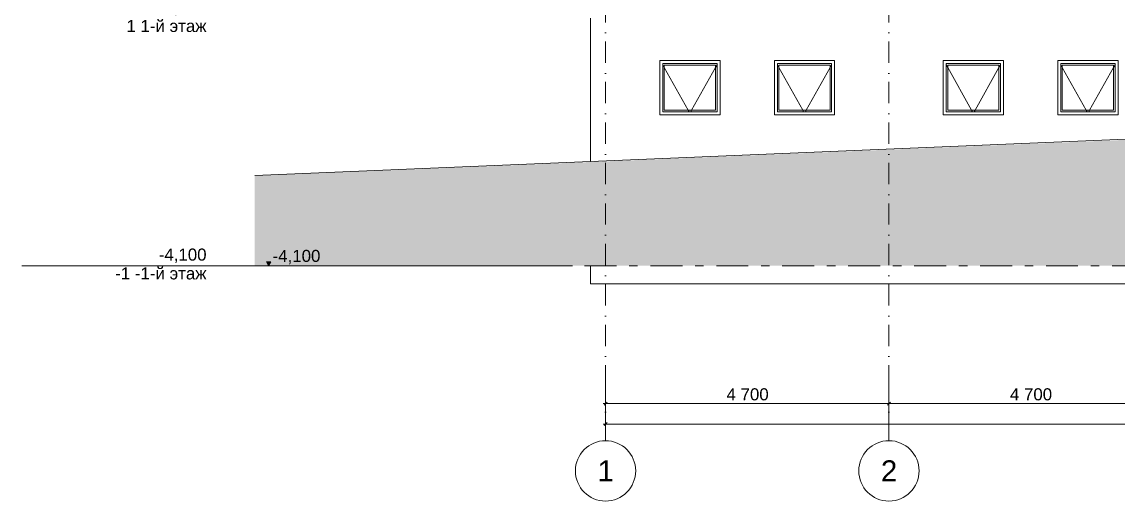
# Model space of a CAD drawing. Header units: millimetres. Extents: x 1499747 to 4230374, y -28481 to 441852.
# Drawn here: x 2690495 to 2708674, y -25983 to -18044 of the extents above; entities that cross this region are included whole.
import ezdxf
from ezdxf.xclip import XClip

# ---------------------------------------------------------------- set-up
doc = ezdxf.new("R2010")
doc.units = ezdxf.units.MM
doc.header["$MEASUREMENT"] = 0
doc.header["$XCLIPFRAME"] = 0
doc.linetypes.add('Штрих-Штриховая', pattern=[1093.611073, 529.166651, -211.666656, 141.111112, -211.666656])
doc.linetypes.add('Штрихпунктирная', pattern=[670.277762, 352.777767, -176.388884, 0, -141.111112])
for name, color, linetype, lineweight in [('2  Фасад_26_0_Ном._пера__1_Ном._пера__7', 7, 'Continuous', 18), ('2  Фасад_26_0_Ном._пера__20_Ном._пера__1', 1, 'Continuous', 18), ('2  Фасад_26_Конструктив - Колонны_Ном._пера__8_Ном._пера__12', 12, 'Continuous', 18), ('2  Фасад_26_Конструктив - Перекрытия_Ном._пера__89_Ном._пера__111', 111, 'Continuous', 18), ('2  Фасад_26_Местность - Рельеф_Ном._пера__7', 7, 'Continuous', 18), ('2  Фасад_26_Местность - Рельеф_Ном._пера__93_Ном._пера__53', 53, 'Continuous', 18), ('2  Фасад_26_Окна Archicad_Ном._пера__1_Ном._пера__7', 7, 'Continuous', 18), ('2  Фасад_26_Окна Archicad_Ном._пера__3_Ном._пера__30', 30, 'Continuous', 18), ('2  Фасад_26_Окна Archicad_Ном._пера__87_Ном._пера__251', 250, 'Continuous', 18), ('2  Фасад_26_Размер - Общий_Ном._пера__1_Ном._пера__7', 7, 'Continuous', 18), ('2  Фасад_26_Элемент Модели - Оси_Ном._пера__2_Ном._пера__8', 8, 'Continuous', 18)]:
    doc.layers.add(name, color=color, linetype=linetype, lineweight=lineweight)
doc.layers.add('Чертеж и Рисунок', color=7, linetype='Continuous')
doc.styles.add('СГЕНЕРИР_СТИЛЬ_2', font='arial.ttf')

# ---------------------------------------------------------------- blocks, each defined once
blk = doc.blocks.new('Чертеж_6_26', base_point=(1593971, 9692))
at = {"layer": '2  Фасад_26_Местность - Рельеф_Ном._пера__7', "linetype": 'Continuous', "true_color": 0xc7c8ca}
blk.add_hatch(color=9, dxfattribs=at).paths.add_polyline_path([(1592324, 7253), (1588154, 7082), (1588154, 5592), (1649362, 5592), (1649362, 9608)])
at = {"layer": '2  Фасад_26_Размер - Общий_Ном._пера__1_Ном._пера__7', "linetype": 'Continuous', "true_color": 0xc7c8ca}
blk.add_hatch(color=9, dxfattribs=at).paths.add_polyline_path([(1588382, 5592), (1588419, 5654), (1588346, 5654)])
at = {"layer": '2  Фасад_26_0_Ном._пера__1_Ном._пера__7', "color": 9, "linetype": 'Continuous', "true_color": 0xc7c8ca}
for p, q in [((1584292, 5592), (1587354, 5592)), ((1587754, 5592), (1587354, 5592)), ((1587754, 5592), (1587954, 5592)), ((1588054, 5592), (1587954, 5592)), ((1588154, 5592), (1588054, 5592))]:
    blk.add_line(p, q, dxfattribs=at)
at = {"layer": '2  Фасад_26_0_Ном._пера__20_Ном._пера__1', "color": 9, "linetype": 'Штрих-Штриховая', "true_color": 0xc7c8ca}
blk.add_line((1588154, 5592), (1649362, 5592), dxfattribs=at)
at = {"layer": '2  Фасад_26_Конструктив - Колонны_Ном._пера__8_Ном._пера__12', "color": 9, "linetype": 'Continuous', "true_color": 0xc7c8ca}
blk.add_line((1593721, 7319), (1593721, 9692), dxfattribs=at)
at = {"layer": '2  Фасад_26_Конструктив - Перекрытия_Ном._пера__89_Ном._пера__111', "linetype": 'Continuous'}
for q in [(1593721, 5592), (1612521, 5292)]:
    blk.add_line((1593721, 5292), q, dxfattribs=at)
at = {"layer": '2  Фасад_26_Местность - Рельеф_Ном._пера__93_Ном._пера__53', "color": 9, "linetype": 'Continuous', "true_color": 0xc7c8ca}
blk.add_line((1588154, 7085), (1613565, 8151), dxfattribs=at)
at = {"layer": '2  Фасад_26_Окна Archicad_Ном._пера__1_Ном._пера__7', "color": 9, "linetype": 'Continuous', "true_color": 0xc7c8ca}
for p, q in [((1594921, 8142), (1594921, 8942)), ((1594921, 8942), (1595821, 8942)), ((1594946, 8167), (1594946, 8917)), ((1594946, 8917), (1595796, 8917)), ((1595796, 8917), (1595796, 8167)), ((1595821, 8942), (1595821, 8142)), ((1596821, 8142), (1596821, 8942)), ((1596821, 8942), (1597721, 8942)), ((1596846, 8167), (1596846, 8917)), ((1596846, 8917), (1597696, 8917)), ((1597696, 8917), (1597696, 8167)), ((1597721, 8942), (1597721, 8142)), ((1599621, 8142), (1599621, 8942)), ((1599621, 8942), (1600521, 8942)), ((1599646, 8167), (1599646, 8917)), ((1599646, 8917), (1600496, 8917)), ((1600496, 8917), (1600496, 8167)), ((1600521, 8942), (1600521, 8142)), ((1601521, 8942), (1601521, 8142)), ((1602421, 8942), (1601521, 8942)), ((1601546, 8917), (1601546, 8167)), ((1602396, 8917), (1601546, 8917)), ((1602396, 8167), (1602396, 8917)), ((1602421, 8142), (1602421, 8942)), ((1595821, 8142), (1594921, 8142)), ((1595796, 8167), (1594946, 8167)), ((1597721, 8142), (1596821, 8142)), ((1597696, 8167), (1596846, 8167)), ((1600521, 8142), (1599621, 8142)), ((1600496, 8167), (1599646, 8167)), ((1601521, 8142), (1602421, 8142)), ((1601546, 8167), (1602396, 8167))]:
    blk.add_line(p, q, dxfattribs=at)
at = {"layer": '2  Фасад_26_Окна Archicad_Ном._пера__3_Ном._пера__30', "color": 9, "linetype": 'Continuous', "true_color": 0xc7c8ca}
for p, q in [((1594921, 8922), (1594946, 8877)), ((1595821, 8922), (1595796, 8877)), ((1596821, 8922), (1596846, 8877)), ((1597721, 8922), (1597696, 8877)), ((1599621, 8922), (1599646, 8877)), ((1600521, 8922), (1600496, 8877)), ((1601521, 8922), (1601546, 8877)), ((1602421, 8922), (1602396, 8877)), ((1594946, 8877), (1595343, 8167)), ((1595796, 8877), (1595399, 8167)), ((1596846, 8877), (1597243, 8167)), ((1597696, 8877), (1597299, 8167)), ((1599646, 8877), (1600043, 8167)), ((1600496, 8877), (1600099, 8167)), ((1601546, 8877), (1601943, 8167)), ((1602396, 8877), (1601999, 8167)), ((1595343, 8167), (1595357, 8142)), ((1595399, 8167), (1595385, 8142)), ((1597243, 8167), (1597257, 8142)), ((1597299, 8167), (1597285, 8142)), ((1600043, 8167), (1600057, 8142)), ((1600099, 8167), (1600085, 8142)), ((1601943, 8167), (1601957, 8142)), ((1601999, 8167), (1601985, 8142))]:
    blk.add_line(p, q, dxfattribs=at)
at = {"layer": '2  Фасад_26_Окна Archicad_Ном._пера__87_Ном._пера__251', "color": 9, "linetype": 'Continuous', "true_color": 0xc7c8ca}
for p, q in [((1594871, 8092), (1594871, 8992)), ((1594871, 8992), (1595871, 8992)), ((1595871, 8992), (1595871, 8092)), ((1596771, 8992), (1597771, 8992)), ((1596771, 8092), (1596771, 8992)), ((1597771, 8992), (1597771, 8092)), ((1599571, 8092), (1599571, 8992)), ((1599571, 8992), (1600571, 8992)), ((1600571, 8992), (1600571, 8092)), ((1601471, 8992), (1602471, 8992)), ((1601471, 8092), (1601471, 8992)), ((1602471, 8992), (1602471, 8092)), ((1595871, 8092), (1594871, 8092)), ((1597771, 8092), (1596771, 8092)), ((1600571, 8092), (1599571, 8092)), ((1602471, 8092), (1601471, 8092))]:
    blk.add_line(p, q, dxfattribs=at)
at = {"layer": '2  Фасад_26_Размер - Общий_Ном._пера__1_Ном._пера__7', "color": 9, "linetype": 'Continuous', "true_color": 0xc7c8ca}
for p, q in [((1588382, 5592), (1588346, 5654)), ((1588346, 5654), (1588419, 5654)), ((1588419, 5654), (1588382, 5592)), ((1588382, 5592), (1588335, 5592)), ((1588382, 5592), (1593421, 5592)), ((1593934, 3306), (1593971, 3306)), ((1593996, 3331), (1593946, 3281)), ((1593971, 2992), (1593971, 3353)), ((1593971, 3306), (1598671, 3306)), ((1593971, 3306), (1598671, 3306)), ((1598696, 3331), (1598646, 3281)), ((1598696, 3331), (1598646, 3281)), ((1598671, 2992), (1598671, 3353)), ((1598671, 3306), (1603371, 3306)), ((1598671, 3306), (1603371, 3306)), ((1593934, 2967), (1593971, 2967)), ((1593996, 2992), (1593946, 2942)), ((1593971, 2920), (1593971, 3014)), ((1593971, 2967), (1645771, 2967))]:
    blk.add_line(p, q, dxfattribs=at)
at = {"layer": '2  Фасад_26_Элемент Модели - Оси_Ном._пера__2_Ном._пера__8', "linetype": 'Штрихпунктирная'}
for p, q in [((1593971, 18692), (1593971, 3692)), ((1598671, 18692), (1598671, 3692)), ((1593971, 3692), (1593971, 2692)), ((1598671, 3692), (1598671, 2692))]:
    blk.add_line(p, q, dxfattribs=at)
at = {"layer": '2  Фасад_26_Элемент Модели - Оси_Ном._пера__2_Ном._пера__8', "linetype": 'Continuous'}
for p, q in [((1593971, 3692), (1593971, 3692)), ((1593971, 3692), (1593971, 3692)), ((1598671, 3692), (1598671, 3692)), ((1598671, 3692), (1598671, 3692))]:
    blk.add_line(p, q, dxfattribs=at)
for centre in [(1593971, 2192), (1598671, 2192)]:
    blk.add_circle(centre, 500, dxfattribs=at)
at = {"layer": '2  Фасад_26_0_Ном._пера__1_Ном._пера__7', "color": 9, "linetype": 'Continuous', "true_color": 0xc7c8ca, "char_height": 200, "attachment_point": 3, "line_spacing_factor": 0.934265, "style": 'СГЕНЕРИР_СТИЛЬ_2'}
for s, insert in [('\\A1;{\\pqr;\\pt0;\\fArial|b0|i0|c204|p0;\\W1.000000;±0,000\\P\\pqr;\\pt0;\\fArial|b0|i0|c204|p0;\\W1.000000;1 1-й этаж}', (1587354, 9976)), ('\\A1;{\\pqr;\\pt0;\\fArial|b0|i0|c204|p0;\\W1.000000;-4,100\\P\\pqr;\\pt0;\\fArial|b0|i0|c204|p0;\\W1.000000;-1 -1-й этаж}', (1587354, 5876))]:
    blk.add_mtext(s, dxfattribs=dict(at, insert=insert))
at = {"layer": '2  Фасад_26_Размер - Общий_Ном._пера__1_Ном._пера__7', "color": 9, "linetype": 'Continuous', "true_color": 0xc7c8ca, "char_height": 200, "attachment_point": 7, "style": 'СГЕНЕРИР_СТИЛЬ_2'}
for s, insert in [('\\A1;{\\pql;\\fArial|b0|i0|c204|p0;\\W1.000000;-4,100}', (1588450, 5617)), ('\\A1;{\\pql;\\fArial|b0|i0|c204|p0;\\W1.000000;4\xa0700}', (1595978, 3358)), ('\\A1;{\\pql;\\fArial|b0|i0|c204|p0;\\W1.000000;4\xa0700}', (1600678, 3358))]:
    blk.add_mtext(s, dxfattribs=dict(at, insert=insert))
at = {"layer": '2  Фасад_26_Элемент Модели - Оси_Ном._пера__2_Ном._пера__8', "linetype": 'Continuous', "char_height": 350, "attachment_point": 1, "style": 'СГЕНЕРИР_СТИЛЬ_2'}
for s, insert in [('\\A1;{\\pql;\\fArial|b0|i0|c204|p0;\\W1.000000;1}', (1593838, 2367)), ('\\A1;{\\pql;\\fArial|b0|i0|c204|p0;\\W1.000000;2}', (1598538, 2367))]:
    blk.add_mtext(s, dxfattribs=dict(at, insert=insert))

msp = doc.modelspace()

# ---------------------------------------------------------------- block references
at = {"layer": 'Чертеж и Рисунок', "linetype": 'Continuous'}
ref = msp.add_blockref('Чертеж_6_26', (2700174.08838, -17982.66211), dxfattribs=at)
XClip(ref).set_block_clipping_path([(1584000, -1363.8745008171), (1668000, 58641.949014614)])

doc.saveas('drawing.dxf')
